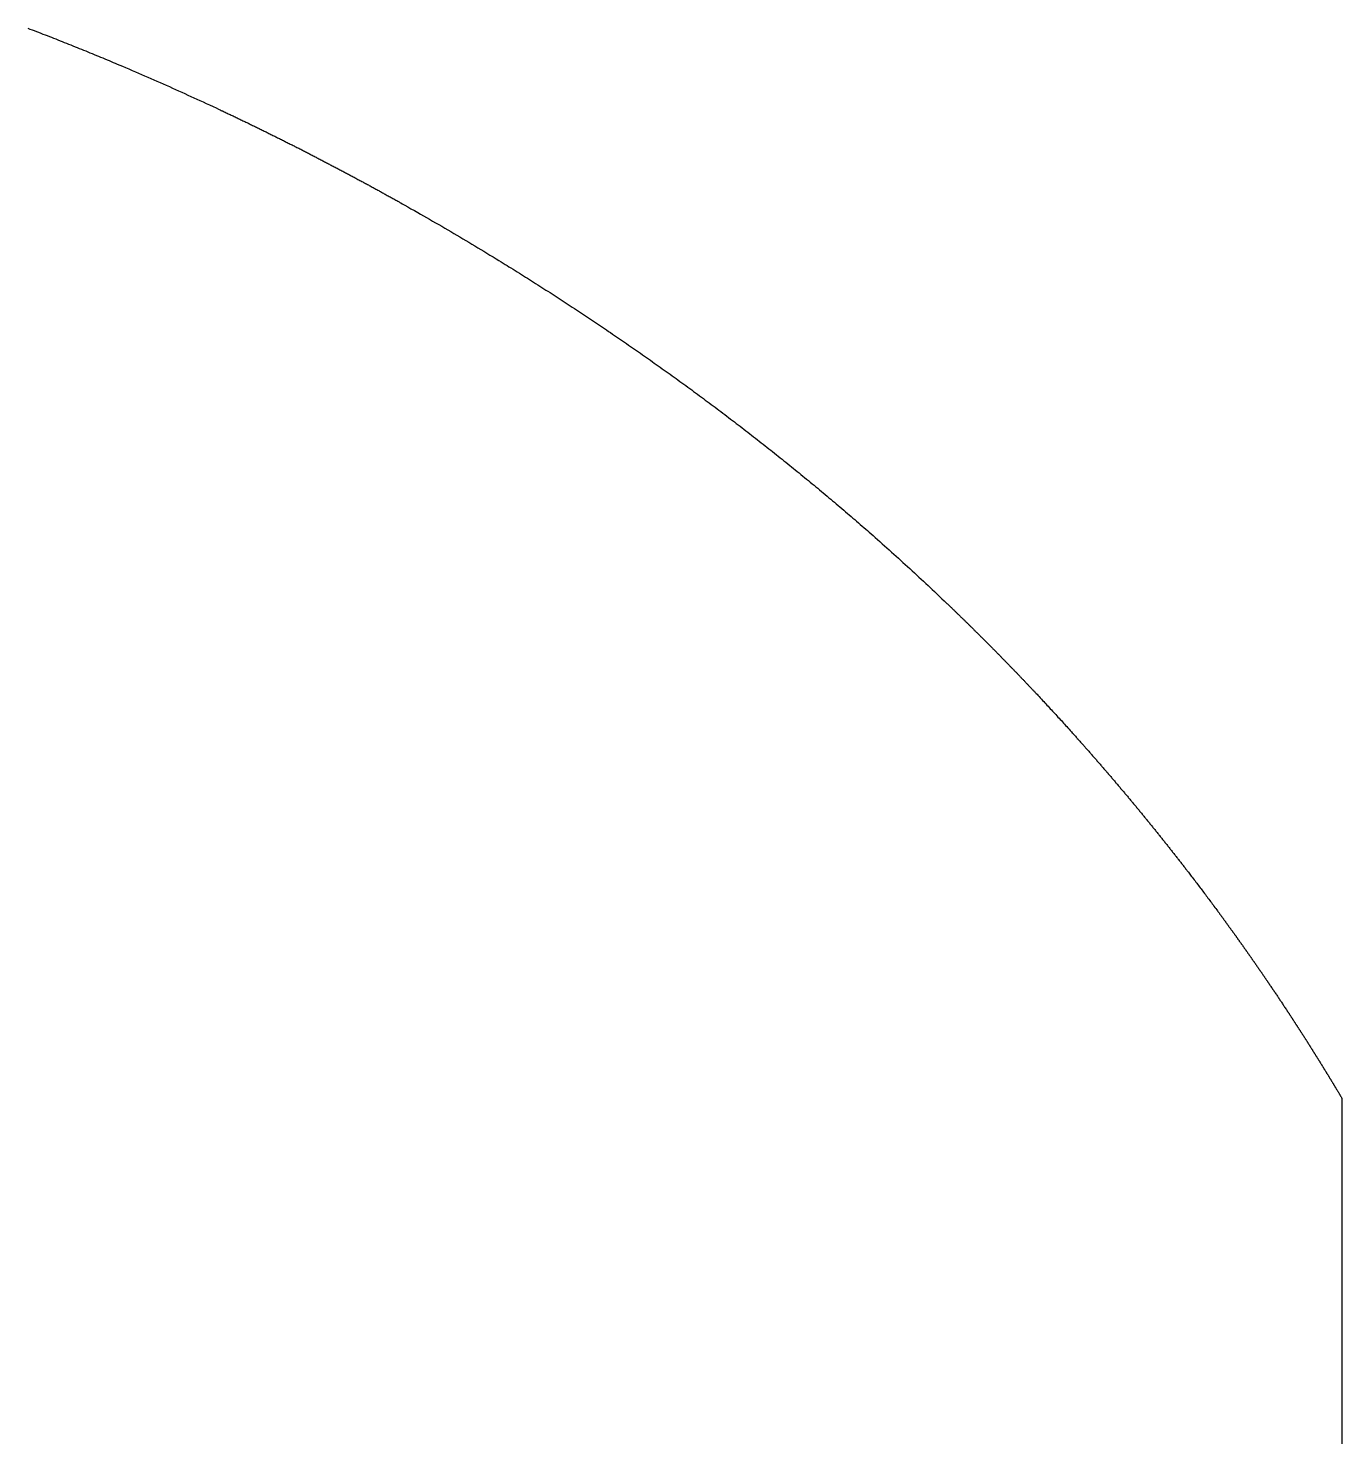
# Model space of a CAD drawing. Header units: millimetres. Extents: x 0 to 2438, y 0 to 1219.
# Drawn here: x 798.54 to 811.7, y 107.02 to 121.12 of the extents above; entities that cross this region are included whole.
import ezdxf

# ---------------------------------------------------------------- set-up
doc = ezdxf.new("R2010")
doc.units = ezdxf.units.MM
doc.layers.add('CUT', color=7, linetype='Continuous')

msp = doc.modelspace()

# ---------------------------------------------------------------- linework, layer by layer
at = {"layer": 'CUT'}
msp.add_lwpolyline([(798.535, 121.123), (798.557, 121.115), (798.578, 121.107), (798.6, 121.099), (798.622, 121.09), (798.643, 121.082), (798.665, 121.074), (798.686, 121.065), (798.708, 121.057), (798.729, 121.049), (798.751, 121.04), (798.772, 121.032), (798.794, 121.023), (798.815, 121.015), (798.837, 121.006), (798.858, 120.998), (798.88, 120.99), (798.901, 120.981), (798.922, 120.972), (798.944, 120.964), (798.965, 120.955), (798.987, 120.947), (799.008, 120.938), (799.03, 120.93), (799.051, 120.921), (799.072, 120.912), (799.094, 120.904), (799.115, 120.895), (799.137, 120.886), (799.158, 120.877), (799.179, 120.869), (799.201, 120.86), (799.222, 120.851), (799.243, 120.842), (799.264, 120.834), (799.286, 120.825), (799.308, 120.816), (799.329, 120.807), (799.351, 120.798), (799.371, 120.789), (799.391, 120.781), (799.411, 120.773), (799.432, 120.764), (799.456, 120.754), (799.484, 120.742), (799.515, 120.728), (799.548, 120.715), (799.581, 120.701), (799.613, 120.687), (799.644, 120.673), (799.675, 120.66), (799.705, 120.647), (799.736, 120.634), (799.767, 120.62), (799.798, 120.606), (799.829, 120.593), (799.86, 120.579), (799.891, 120.565), (799.922, 120.552), (799.953, 120.538), (799.984, 120.524), (800.015, 120.51), (800.046, 120.497), (800.077, 120.483), (800.108, 120.469), (800.139, 120.454), (800.17, 120.44), (800.2, 120.427), (800.23, 120.413), (800.26, 120.399), (800.291, 120.385), (800.323, 120.37), (800.357, 120.354), (800.391, 120.338), (800.422, 120.324), (800.446, 120.313), (800.462, 120.305), (800.472, 120.3), (800.479, 120.297), (800.485, 120.294), (800.493, 120.291), (800.503, 120.286), (800.513, 120.281), (800.524, 120.276), (800.534, 120.271), (800.544, 120.267), (800.553, 120.262), (800.563, 120.258), (800.573, 120.253), (800.582, 120.248), (800.592, 120.244), (800.602, 120.239), (800.612, 120.234), (800.621, 120.23), (800.631, 120.225), (800.641, 120.22), (800.65, 120.216), (800.66, 120.211), (800.67, 120.206), (800.68, 120.202), (800.689, 120.197), (800.699, 120.192), (800.709, 120.188), (800.719, 120.183), (800.728, 120.178), (800.738, 120.174), (800.748, 120.169), (800.757, 120.164), (800.767, 120.16), (800.777, 120.155), (800.786, 120.15), (800.796, 120.145), (800.806, 120.141), (800.816, 120.136), (800.825, 120.131), (800.835, 120.126), (800.845, 120.122), (800.854, 120.117), (800.864, 120.112), (800.874, 120.108), (800.883, 120.103), (800.893, 120.098), (800.903, 120.093), (800.912, 120.088), (800.922, 120.084), (800.932, 120.079), (800.941, 120.074), (800.951, 120.069), (800.961, 120.065), (800.97, 120.06), (800.98, 120.055), (800.99, 120.05), (800.999, 120.045), (801.009, 120.041), (801.019, 120.036), (801.028, 120.031), (801.038, 120.026), (801.048, 120.021), (801.057, 120.017), (801.067, 120.012), (801.077, 120.007), (801.086, 120.002), (801.096, 119.997), (801.106, 119.993), (801.115, 119.988), (801.125, 119.983), (801.135, 119.978), (801.144, 119.973), (801.154, 119.968), (801.163, 119.963), (801.173, 119.959), (801.183, 119.954), (801.192, 119.949), (801.202, 119.944), (801.212, 119.939), (801.221, 119.934), (801.231, 119.929), (801.24, 119.924), (801.25, 119.92), (801.26, 119.915), (801.269, 119.91), (801.279, 119.905), (801.288, 119.9), (801.298, 119.895), (801.308, 119.89), (801.317, 119.885), (801.327, 119.88), (801.336, 119.875), (801.346, 119.87), (801.356, 119.866), (801.365, 119.861), (801.375, 119.856), (801.384, 119.851), (801.394, 119.846), (801.404, 119.841), (801.413, 119.836), (801.423, 119.831), (801.432, 119.826), (801.442, 119.821), (801.451, 119.816), (801.461, 119.811), (801.471, 119.806), (801.48, 119.801), (801.49, 119.796), (801.499, 119.791), (801.509, 119.786), (801.518, 119.781), (801.528, 119.776), (801.538, 119.771), (801.547, 119.766), (801.557, 119.761), (801.566, 119.756), (801.576, 119.751), (801.585, 119.746), (801.595, 119.741), (801.604, 119.736), (801.614, 119.731), (801.623, 119.726), (801.633, 119.721), (801.643, 119.716), (801.652, 119.711), (801.662, 119.706), (801.671, 119.701), (801.681, 119.696), (801.69, 119.691), (801.7, 119.686), (801.709, 119.681), (801.719, 119.676), (801.728, 119.67), (801.738, 119.665), (801.747, 119.66), (801.757, 119.655), (801.766, 119.65), (801.776, 119.645), (801.785, 119.64), (801.795, 119.635), (801.804, 119.63), (801.814, 119.625), (801.823, 119.62), (801.833, 119.614), (801.842, 119.609), (801.852, 119.604), (801.861, 119.599), (801.871, 119.594), (801.88, 119.589), (801.89, 119.584), (801.899, 119.579), (801.909, 119.573), (801.918, 119.568), (801.928, 119.563), (801.937, 119.558), (801.947, 119.553), (801.956, 119.548), (801.966, 119.543), (801.975, 119.537), (801.985, 119.532), (801.994, 119.527), (802.004, 119.522), (802.013, 119.517), (802.022, 119.512), (802.032, 119.506), (802.041, 119.501), (802.051, 119.496), (802.06, 119.491), (802.07, 119.486), (802.079, 119.48), (802.089, 119.475), (802.098, 119.47), (802.107, 119.465), (802.117, 119.46), (802.126, 119.454), (802.136, 119.449), (802.145, 119.444), (802.155, 119.439), (802.164, 119.433), (802.174, 119.428), (802.183, 119.423), (802.192, 119.418), (802.201, 119.413), (802.211, 119.407), (802.222, 119.401), (802.232, 119.396), (802.241, 119.39), (802.249, 119.386), (802.255, 119.383), (802.261, 119.379), (802.271, 119.374), (802.287, 119.365), (802.311, 119.352), (802.341, 119.334), (802.374, 119.315), (802.409, 119.296), (802.441, 119.278), (802.471, 119.26), (802.501, 119.244), (802.53, 119.227), (802.56, 119.209), (802.59, 119.192), (802.621, 119.174), (802.652, 119.157), (802.682, 119.139), (802.712, 119.121), (802.742, 119.104), (802.773, 119.086), (802.803, 119.068), (802.833, 119.05), (802.863, 119.033), (802.893, 119.015), (802.923, 118.997), (802.954, 118.979), (802.984, 118.961), (803.014, 118.943), (803.043, 118.925), (803.073, 118.907), (803.103, 118.889), (803.133, 118.87), (803.165, 118.851), (803.196, 118.832), (803.226, 118.814), (803.253, 118.797), (803.277, 118.783), (803.297, 118.77), (803.317, 118.758), (803.336, 118.747), (803.356, 118.734), (803.376, 118.722), (803.397, 118.709), (803.418, 118.695), (803.439, 118.682), (803.46, 118.67), (803.48, 118.657), (803.5, 118.644), (803.521, 118.631), (803.541, 118.618), (803.562, 118.605), (803.583, 118.592), (803.603, 118.579), (803.623, 118.566), (803.644, 118.553), (803.664, 118.54), (803.685, 118.527), (803.705, 118.514), (803.726, 118.501), (803.746, 118.488), (803.767, 118.475), (803.787, 118.462), (803.807, 118.449), (803.828, 118.436), (803.848, 118.422), (803.868, 118.409), (803.889, 118.396), (803.909, 118.383), (803.929, 118.369), (803.95, 118.356), (803.97, 118.343), (803.99, 118.33), (804.011, 118.316), (804.031, 118.303), (804.051, 118.29), (804.071, 118.276), (804.092, 118.263), (804.112, 118.249), (804.132, 118.236), (804.152, 118.223), (804.172, 118.209), (804.193, 118.196), (804.213, 118.182), (804.233, 118.169), (804.253, 118.155), (804.273, 118.142), (804.293, 118.128), (804.313, 118.114), (804.334, 118.101), (804.354, 118.087), (804.374, 118.074), (804.394, 118.06), (804.414, 118.046), (804.434, 118.033), (804.454, 118.019), (804.474, 118.005), (804.494, 117.991), (804.514, 117.978), (804.534, 117.964), (804.554, 117.95), (804.574, 117.936), (804.594, 117.923), (804.614, 117.909), (804.634, 117.895), (804.654, 117.881), (804.673, 117.867), (804.693, 117.853), (804.713, 117.839), (804.733, 117.825), (804.753, 117.811), (804.773, 117.797), (804.793, 117.783), (804.812, 117.769), (804.832, 117.755), (804.852, 117.741), (804.872, 117.727), (804.892, 117.713), (804.911, 117.699), (804.931, 117.685), (804.951, 117.671), (804.971, 117.657), (804.99, 117.642), (805.01, 117.628), (805.03, 117.614), (805.049, 117.6), (805.069, 117.586), (805.089, 117.571), (805.108, 117.557), (805.128, 117.543), (805.147, 117.528), (805.167, 117.514), (805.187, 117.5), (805.206, 117.485), (805.226, 117.471), (805.245, 117.457), (805.265, 117.442), (805.284, 117.428), (805.304, 117.413), (805.323, 117.399), (805.343, 117.384), (805.362, 117.37), (805.382, 117.355), (805.401, 117.341), (805.421, 117.326), (805.44, 117.312), (805.459, 117.297), (805.479, 117.283), (805.498, 117.268), (805.518, 117.253), (805.537, 117.239), (805.556, 117.224), (805.576, 117.209), (805.595, 117.195), (805.614, 117.18), (805.633, 117.165), (805.653, 117.15), (805.672, 117.136), (805.691, 117.121), (805.71, 117.106), (805.73, 117.091), (805.749, 117.076), (805.768, 117.061), (805.787, 117.047), (805.806, 117.032), (805.826, 117.017), (805.845, 117.002), (805.864, 116.987), (805.883, 116.972), (805.902, 116.957), (805.921, 116.942), (805.94, 116.927), (805.959, 116.912), (805.978, 116.897), (805.997, 116.882), (806.016, 116.867), (806.035, 116.851), (806.054, 116.836), (806.073, 116.821), (806.092, 116.806), (806.111, 116.791), (806.13, 116.776), (806.149, 116.76), (806.168, 116.745), (806.187, 116.73), (806.206, 116.715), (806.224, 116.699), (806.243, 116.684), (806.262, 116.669), (806.281, 116.654), (806.3, 116.638), (806.318, 116.623), (806.337, 116.607), (806.356, 116.592), (806.375, 116.577), (806.393, 116.561), (806.412, 116.546), (806.431, 116.53), (806.449, 116.515), (806.468, 116.499), (806.487, 116.484), (806.505, 116.468), (806.524, 116.453), (806.543, 116.437), (806.561, 116.421), (806.58, 116.406), (806.598, 116.39), (806.617, 116.375), (806.635, 116.359), (806.654, 116.343), (806.672, 116.328), (806.691, 116.312), (806.709, 116.296), (806.728, 116.28), (806.746, 116.264), (806.765, 116.249), (806.783, 116.233), (806.801, 116.217), (806.82, 116.201), (806.838, 116.186), (806.857, 116.17), (806.875, 116.153), (806.894, 116.137), (806.912, 116.121), (806.93, 116.106), (806.947, 116.091), (806.965, 116.075), (806.983, 116.059), (807.003, 116.042), (807.024, 116.023), (807.048, 116.002), (807.072, 115.981), (807.096, 115.96), (807.119, 115.939), (807.142, 115.918), (807.165, 115.898), (807.188, 115.877), (807.211, 115.857), (807.234, 115.836), (807.257, 115.815), (807.28, 115.794), (807.303, 115.773), (807.326, 115.752), (807.349, 115.731), (807.372, 115.711), (807.394, 115.69), (807.417, 115.669), (807.44, 115.648), (807.463, 115.626), (807.486, 115.605), (807.509, 115.584), (807.531, 115.563), (807.554, 115.542), (807.575, 115.522), (807.597, 115.501), (807.62, 115.48), (807.644, 115.457), (807.669, 115.433), (807.694, 115.409), (807.717, 115.388), (807.734, 115.372), (807.744, 115.362), (807.749, 115.357), (807.751, 115.355), (807.753, 115.353), (807.757, 115.35), (807.761, 115.345), (807.767, 115.34), (807.773, 115.334), (807.778, 115.329), (807.783, 115.325), (807.788, 115.32), (807.792, 115.316), (807.797, 115.311), (807.802, 115.306), (807.807, 115.302), (807.812, 115.297), (807.816, 115.292), (807.821, 115.287), (807.826, 115.283), (807.831, 115.278), (807.836, 115.273), (807.841, 115.269), (807.846, 115.264), (807.85, 115.259), (807.855, 115.255), (807.86, 115.25), (807.865, 115.245), (807.87, 115.241), (807.875, 115.236), (807.879, 115.231), (807.884, 115.226), (807.889, 115.222), (807.894, 115.217), (807.899, 115.212), (807.904, 115.208), (807.908, 115.203), (807.913, 115.198), (807.918, 115.193), (807.923, 115.189), (807.928, 115.184), (807.933, 115.179), (807.937, 115.175), (807.942, 115.17), (807.947, 115.165), (807.952, 115.16), (807.957, 115.156), (807.961, 115.151), (807.966, 115.146), (807.971, 115.142), (807.976, 115.137), (807.981, 115.132), (807.986, 115.127), (807.99, 115.123), (807.995, 115.118), (808, 115.113), (808.005, 115.108), (808.01, 115.104), (808.014, 115.099), (808.019, 115.094), (808.024, 115.089), (808.029, 115.085), (808.034, 115.08), (808.038, 115.075), (808.043, 115.07), (808.048, 115.066), (808.053, 115.061), (808.058, 115.056), (808.062, 115.051), (808.067, 115.047), (808.072, 115.042), (808.077, 115.037), (808.081, 115.032), (808.086, 115.028), (808.091, 115.023), (808.096, 115.018), (808.101, 115.013), (808.105, 115.009), (808.11, 115.004), (808.115, 114.999), (808.12, 114.994), (808.124, 114.99), (808.129, 114.985), (808.134, 114.98), (808.139, 114.975), (808.144, 114.97), (808.148, 114.966), (808.153, 114.961), (808.158, 114.956), (808.163, 114.951), (808.167, 114.946), (808.172, 114.942), (808.177, 114.937), (808.182, 114.932), (808.186, 114.927), (808.191, 114.923), (808.196, 114.918), (808.201, 114.913), (808.205, 114.908), (808.21, 114.903), (808.215, 114.899), (808.22, 114.894), (808.224, 114.889), (808.229, 114.884), (808.234, 114.879), (808.239, 114.875), (808.243, 114.87), (808.248, 114.865), (808.253, 114.86), (808.257, 114.855), (808.262, 114.851), (808.267, 114.846), (808.272, 114.841), (808.276, 114.836), (808.281, 114.831), (808.286, 114.826), (808.291, 114.822), (808.295, 114.817), (808.3, 114.812), (808.305, 114.807), (808.309, 114.802), (808.314, 114.798), (808.319, 114.793), (808.324, 114.788), (808.328, 114.783), (808.333, 114.778), (808.338, 114.773), (808.342, 114.769), (808.347, 114.764), (808.352, 114.759), (808.357, 114.754), (808.361, 114.749), (808.366, 114.744), (808.371, 114.74), (808.375, 114.735), (808.38, 114.73), (808.385, 114.725), (808.389, 114.72), (808.394, 114.715), (808.399, 114.71), (808.404, 114.706), (808.408, 114.701), (808.413, 114.696), (808.418, 114.691), (808.422, 114.686), (808.427, 114.681), (808.432, 114.676), (808.436, 114.672), (808.441, 114.667), (808.446, 114.662), (808.45, 114.657), (808.455, 114.652), (808.46, 114.647), (808.464, 114.642), (808.469, 114.638), (808.474, 114.633), (808.478, 114.628), (808.483, 114.623), (808.488, 114.618), (808.492, 114.613), (808.497, 114.608), (808.502, 114.603), (808.506, 114.599), (808.511, 114.594), (808.516, 114.589), (808.52, 114.584), (808.525, 114.579), (808.53, 114.574), (808.534, 114.569), (808.539, 114.564), (808.544, 114.559), (808.548, 114.555), (808.553, 114.55), (808.558, 114.545), (808.562, 114.54), (808.567, 114.535), (808.571, 114.53), (808.576, 114.525), (808.581, 114.52), (808.585, 114.515), (808.59, 114.511), (808.595, 114.506), (808.599, 114.501), (808.604, 114.496), (808.609, 114.491), (808.613, 114.486), (808.618, 114.481), (808.623, 114.476), (808.627, 114.471), (808.631, 114.468), (808.634, 114.464), (808.639, 114.459), (808.646, 114.452), (808.655, 114.442), (808.666, 114.43), (808.678, 114.417), (808.69, 114.404), (808.702, 114.391), (808.713, 114.379), (808.724, 114.368), (808.735, 114.356), (808.746, 114.344), (808.757, 114.332), (808.768, 114.32), (808.779, 114.308), (808.79, 114.296), (808.801, 114.284), (808.812, 114.272), (808.823, 114.26), (808.834, 114.248), (808.845, 114.236), (808.856, 114.224), (808.868, 114.212), (808.879, 114.2), (808.89, 114.188), (808.901, 114.176), (808.912, 114.164), (808.922, 114.152), (808.933, 114.14), (808.944, 114.128), (808.955, 114.115), (808.967, 114.102), (808.979, 114.089), (808.99, 114.077), (808.999, 114.067), (809.007, 114.058), (809.013, 114.051), (809.019, 114.045), (809.025, 114.038), (809.031, 114.032), (809.037, 114.024), (809.044, 114.017), (809.05, 114.01), (809.057, 114.002), (809.063, 113.995), (809.069, 113.988), (809.076, 113.981), (809.082, 113.974), (809.089, 113.967), (809.095, 113.96), (809.101, 113.952), (809.108, 113.945), (809.114, 113.938), (809.12, 113.931), (809.127, 113.924), (809.133, 113.917), (809.139, 113.909), (809.146, 113.902), (809.152, 113.895), (809.158, 113.888), (809.165, 113.881), (809.171, 113.873), (809.177, 113.866), (809.184, 113.859), (809.19, 113.852), (809.196, 113.845), (809.203, 113.837), (809.209, 113.83), (809.215, 113.823), (809.222, 113.816), (809.228, 113.809), (809.234, 113.801), (809.241, 113.794), (809.247, 113.787), (809.253, 113.78), (809.259, 113.772), (809.266, 113.765), (809.272, 113.758), (809.278, 113.751), (809.285, 113.743), (809.291, 113.736), (809.297, 113.729), (809.303, 113.722), (809.31, 113.715), (809.316, 113.707), (809.322, 113.7), (809.329, 113.693), (809.335, 113.685), (809.341, 113.678), (809.347, 113.671), (809.354, 113.664), (809.36, 113.656), (809.366, 113.649), (809.372, 113.642), (809.378, 113.635), (809.385, 113.627), (809.391, 113.62), (809.397, 113.613), (809.403, 113.605), (809.41, 113.598), (809.416, 113.591), (809.422, 113.584), (809.428, 113.576), (809.434, 113.569), (809.441, 113.562), (809.447, 113.554), (809.453, 113.547), (809.459, 113.54), (809.466, 113.532), (809.472, 113.525), (809.478, 113.518), (809.484, 113.51), (809.49, 113.503), (809.496, 113.496), (809.503, 113.488), (809.509, 113.481), (809.515, 113.474), (809.521, 113.466), (809.527, 113.459), (809.533, 113.452), (809.54, 113.444), (809.546, 113.437), (809.552, 113.43), (809.558, 113.422), (809.564, 113.415), (809.57, 113.408), (809.577, 113.4), (809.583, 113.393), (809.589, 113.386), (809.595, 113.378), (809.601, 113.371), (809.607, 113.364), (809.613, 113.356), (809.619, 113.349), (809.626, 113.341), (809.632, 113.334), (809.638, 113.327), (809.644, 113.319), (809.65, 113.312), (809.656, 113.304), (809.662, 113.297), (809.668, 113.29), (809.674, 113.282), (809.681, 113.275), (809.687, 113.268), (809.693, 113.26), (809.699, 113.253), (809.705, 113.245), (809.711, 113.238), (809.717, 113.23), (809.723, 113.223), (809.729, 113.216), (809.735, 113.208), (809.741, 113.201), (809.747, 113.193), (809.753, 113.186), (809.76, 113.178), (809.766, 113.171), (809.772, 113.164), (809.778, 113.156), (809.784, 113.149), (809.79, 113.141), (809.796, 113.134), (809.802, 113.126), (809.808, 113.119), (809.814, 113.112), (809.82, 113.104), (809.826, 113.097), (809.832, 113.089), (809.838, 113.082), (809.844, 113.074), (809.85, 113.067), (809.856, 113.059), (809.862, 113.052), (809.868, 113.044), (809.874, 113.037), (809.88, 113.029), (809.886, 113.022), (809.892, 113.014), (809.898, 113.007), (809.904, 112.999), (809.91, 112.992), (809.916, 112.984), (809.922, 112.977), (809.928, 112.969), (809.934, 112.962), (809.94, 112.954), (809.946, 112.947), (809.952, 112.939), (809.958, 112.932), (809.964, 112.924), (809.97, 112.917), (809.976, 112.909), (809.981, 112.902), (809.987, 112.894), (809.993, 112.887), (809.999, 112.879), (810.005, 112.872), (810.011, 112.864), (810.017, 112.857), (810.023, 112.849), (810.029, 112.842), (810.035, 112.834), (810.041, 112.827), (810.047, 112.819), (810.053, 112.811), (810.058, 112.804), (810.064, 112.796), (810.07, 112.789), (810.076, 112.781), (810.082, 112.774), (810.088, 112.766), (810.094, 112.758), (810.1, 112.751), (810.106, 112.743), (810.111, 112.736), (810.117, 112.728), (810.123, 112.721), (810.129, 112.713), (810.135, 112.705), (810.141, 112.698), (810.147, 112.69), (810.152, 112.683), (810.158, 112.676), (810.163, 112.669), (810.169, 112.661), (810.176, 112.652), (810.184, 112.642), (810.192, 112.631), (810.202, 112.619), (810.211, 112.607), (810.22, 112.595), (810.229, 112.583), (810.237, 112.572), (810.246, 112.561), (810.254, 112.55), (810.263, 112.538), (810.272, 112.527), (810.281, 112.515), (810.289, 112.504), (810.298, 112.492), (810.307, 112.481), (810.315, 112.469), (810.324, 112.458), (810.333, 112.446), (810.341, 112.435), (810.35, 112.423), (810.359, 112.411), (810.367, 112.4), (810.376, 112.388), (810.384, 112.377), (810.393, 112.366), (810.401, 112.354), (810.41, 112.343), (810.419, 112.331), (810.428, 112.318), (810.438, 112.305), (810.446, 112.294), (810.453, 112.284), (810.457, 112.278), (810.46, 112.274), (810.462, 112.272), (810.464, 112.269), (810.467, 112.266), (810.47, 112.262), (810.473, 112.258), (810.476, 112.253), (810.479, 112.249), (810.482, 112.246), (810.484, 112.242), (810.487, 112.238), (810.49, 112.234), (810.493, 112.23), (810.496, 112.226), (810.498, 112.222), (810.501, 112.219), (810.504, 112.215), (810.507, 112.211), (810.51, 112.207), (810.513, 112.203), (810.516, 112.199), (810.518, 112.195), (810.521, 112.191), (810.524, 112.187), (810.527, 112.184), (810.53, 112.18), (810.533, 112.176), (810.535, 112.172), (810.538, 112.168), (810.541, 112.164), (810.544, 112.16), (810.547, 112.156), (810.549, 112.153), (810.552, 112.149), (810.555, 112.145), (810.558, 112.141), (810.561, 112.137), (810.564, 112.133), (810.566, 112.129), (810.569, 112.125), (810.572, 112.121), (810.575, 112.117), (810.578, 112.114), (810.581, 112.11), (810.583, 112.106), (810.586, 112.102), (810.589, 112.098), (810.592, 112.094), (810.595, 112.09), (810.597, 112.086), (810.6, 112.082), (810.603, 112.078), (810.606, 112.075), (810.609, 112.071), (810.611, 112.067), (810.614, 112.063), (810.617, 112.059), (810.62, 112.055), (810.623, 112.051), (810.626, 112.047), (810.628, 112.043), (810.631, 112.039), (810.634, 112.036), (810.637, 112.032), (810.64, 112.028), (810.642, 112.024), (810.645, 112.02), (810.648, 112.016), (810.651, 112.012), (810.654, 112.008), (810.656, 112.004), (810.659, 112), (810.662, 111.996), (810.665, 111.993), (810.668, 111.989), (810.67, 111.985), (810.673, 111.981), (810.676, 111.977), (810.679, 111.973), (810.681, 111.969), (810.684, 111.965), (810.687, 111.961), (810.69, 111.957), (810.693, 111.953), (810.695, 111.949), (810.698, 111.946), (810.701, 111.942), (810.704, 111.938), (810.707, 111.934), (810.709, 111.93), (810.712, 111.926), (810.715, 111.922), (810.718, 111.918), (810.72, 111.914), (810.723, 111.91), (810.726, 111.906), (810.729, 111.902), (810.732, 111.898), (810.734, 111.894), (810.737, 111.891), (810.74, 111.887), (810.743, 111.883), (810.745, 111.879), (810.748, 111.875), (810.751, 111.871), (810.754, 111.867), (810.756, 111.863), (810.759, 111.859), (810.762, 111.855), (810.765, 111.851), (810.768, 111.847), (810.77, 111.843), (810.773, 111.839), (810.776, 111.835), (810.779, 111.832), (810.781, 111.828), (810.784, 111.824), (810.787, 111.82), (810.79, 111.816), (810.792, 111.812), (810.795, 111.808), (810.798, 111.804), (810.801, 111.8), (810.803, 111.796), (810.806, 111.792), (810.809, 111.788), (810.812, 111.784), (810.814, 111.78), (810.817, 111.776), (810.82, 111.772), (810.823, 111.768), (810.825, 111.765), (810.828, 111.761), (810.831, 111.757), (810.834, 111.753), (810.836, 111.749), (810.839, 111.745), (810.842, 111.741), (810.845, 111.737), (810.847, 111.733), (810.85, 111.729), (810.853, 111.725), (810.856, 111.721), (810.858, 111.717), (810.861, 111.713), (810.864, 111.709), (810.866, 111.705), (810.869, 111.701), (810.872, 111.697), (810.875, 111.693), (810.877, 111.689), (810.88, 111.685), (810.883, 111.681), (810.886, 111.678), (810.888, 111.674), (810.891, 111.67), (810.894, 111.666), (810.897, 111.662), (810.899, 111.658), (810.902, 111.654), (810.905, 111.65), (810.907, 111.646), (810.91, 111.642), (810.913, 111.638), (810.916, 111.634), (810.918, 111.63), (810.921, 111.626), (810.924, 111.622), (810.926, 111.618), (810.929, 111.614), (810.932, 111.61), (810.935, 111.606), (810.937, 111.602), (810.94, 111.598), (810.943, 111.594), (810.945, 111.59), (810.948, 111.586), (810.951, 111.582), (810.954, 111.578), (810.956, 111.574), (810.959, 111.57), (810.962, 111.567), (810.964, 111.562), (810.967, 111.558), (810.97, 111.554), (810.973, 111.55), (810.975, 111.547), (810.977, 111.543), (810.98, 111.54), (810.982, 111.536), (810.986, 111.531), (810.99, 111.524), (810.996, 111.516), (811.001, 111.508), (811.007, 111.499), (811.013, 111.491), (811.018, 111.484), (811.023, 111.476), (811.028, 111.468), (811.033, 111.461), (811.039, 111.453), (811.044, 111.445), (811.049, 111.437), (811.054, 111.429), (811.06, 111.421), (811.065, 111.414), (811.07, 111.406), (811.075, 111.398), (811.08, 111.39), (811.086, 111.382), (811.091, 111.374), (811.096, 111.367), (811.101, 111.359), (811.107, 111.351), (811.112, 111.343), (811.117, 111.335), (811.122, 111.328), (811.127, 111.32), (811.132, 111.312), (811.138, 111.303), (811.144, 111.295), (811.149, 111.287), (811.153, 111.28), (811.157, 111.275), (811.159, 111.271), (811.161, 111.268), (811.163, 111.265), (811.166, 111.261), (811.168, 111.258), (811.171, 111.254), (811.173, 111.25), (811.176, 111.246), (811.178, 111.242), (811.181, 111.238), (811.183, 111.234), (811.186, 111.23), (811.188, 111.227), (811.191, 111.223), (811.194, 111.219), (811.196, 111.215), (811.199, 111.211), (811.201, 111.207), (811.204, 111.203), (811.206, 111.2), (811.209, 111.196), (811.211, 111.192), (811.214, 111.188), (811.216, 111.184), (811.219, 111.18), (811.221, 111.176), (811.224, 111.173), (811.226, 111.169), (811.229, 111.165), (811.231, 111.161), (811.234, 111.157), (811.236, 111.153), (811.239, 111.149), (811.241, 111.146), (811.244, 111.142), (811.246, 111.138), (811.249, 111.134), (811.251, 111.13), (811.254, 111.126), (811.256, 111.122), (811.259, 111.119), (811.261, 111.115), (811.264, 111.111), (811.266, 111.107), (811.269, 111.103), (811.271, 111.099), (811.274, 111.095), (811.276, 111.092), (811.279, 111.088), (811.281, 111.084), (811.284, 111.08), (811.286, 111.076), (811.289, 111.072), (811.291, 111.068), (811.294, 111.064), (811.296, 111.061), (811.299, 111.057), (811.301, 111.053), (811.304, 111.049), (811.306, 111.045), (811.308, 111.041), (811.311, 111.037), (811.313, 111.033), (811.316, 111.03), (811.318, 111.026), (811.321, 111.022), (811.323, 111.018), (811.326, 111.014), (811.328, 111.01), (811.331, 111.006), (811.333, 111.002), (811.336, 110.999), (811.338, 110.995), (811.341, 110.991), (811.343, 110.987), (811.346, 110.983), (811.348, 110.979), (811.351, 110.975), (811.353, 110.971), (811.355, 110.968), (811.358, 110.964), (811.36, 110.96), (811.363, 110.956), (811.365, 110.952), (811.368, 110.948), (811.37, 110.944), (811.373, 110.94), (811.375, 110.936), (811.378, 110.933), (811.38, 110.929), (811.383, 110.925), (811.385, 110.921), (811.387, 110.917), (811.39, 110.913), (811.392, 110.909), (811.395, 110.905), (811.397, 110.902), (811.4, 110.898), (811.402, 110.894), (811.405, 110.89), (811.407, 110.886), (811.41, 110.882), (811.412, 110.878), (811.414, 110.874), (811.417, 110.87), (811.419, 110.866), (811.422, 110.863), (811.424, 110.859), (811.427, 110.855), (811.429, 110.851), (811.432, 110.847), (811.434, 110.843), (811.436, 110.839), (811.439, 110.835), (811.441, 110.831), (811.444, 110.828), (811.446, 110.824), (811.449, 110.82), (811.451, 110.816), (811.453, 110.812), (811.456, 110.808), (811.458, 110.804), (811.461, 110.8), (811.463, 110.796), (811.466, 110.792), (811.468, 110.788), (811.471, 110.785), (811.473, 110.781), (811.475, 110.777), (811.478, 110.773), (811.48, 110.769), (811.483, 110.765), (811.485, 110.761), (811.487, 110.757), (811.49, 110.753), (811.492, 110.749), (811.495, 110.746), (811.497, 110.742), (811.5, 110.738), (811.502, 110.734), (811.504, 110.73), (811.507, 110.726), (811.509, 110.722), (811.512, 110.718), (811.514, 110.714), (811.517, 110.71), (811.519, 110.706), (811.521, 110.702), (811.524, 110.699), (811.526, 110.695), (811.529, 110.691), (811.531, 110.687), (811.533, 110.683), (811.536, 110.679), (811.538, 110.675), (811.541, 110.671), (811.543, 110.667), (811.545, 110.663), (811.548, 110.659), (811.55, 110.655), (811.553, 110.652), (811.555, 110.648), (811.557, 110.644), (811.56, 110.64), (811.562, 110.636), (811.565, 110.632), (811.567, 110.628), (811.569, 110.624), (811.572, 110.62), (811.574, 110.616), (811.577, 110.612), (811.579, 110.608), (811.581, 110.604), (811.584, 110.601), (811.586, 110.597), (811.589, 110.593), (811.591, 110.589), (811.593, 110.585), (811.596, 110.581), (811.598, 110.577), (811.601, 110.573), (811.603, 110.569), (811.605, 110.565), (811.608, 110.561), (811.61, 110.557), (811.612, 110.553), (811.615, 110.549), (811.617, 110.545), (811.62, 110.542), (811.622, 110.538), (811.624, 110.534), (811.627, 110.53), (811.629, 110.526), (811.631, 110.522), (811.634, 110.518), (811.636, 110.514), (811.639, 110.51), (811.641, 110.506), (811.643, 110.502), (811.646, 110.498), (811.648, 110.494), (811.65, 110.49), (811.653, 110.486), (811.655, 110.482), (811.658, 110.479), (811.66, 110.475), (811.662, 110.471), (811.665, 110.467), (811.667, 110.463), (811.669, 110.459), (811.672, 110.455), (811.674, 110.451), (811.676, 110.447), (811.679, 110.443), (811.681, 110.439), (811.684, 110.435), (811.686, 110.431), (811.688, 110.427), (811.691, 110.423), (811.693, 110.419), (811.695, 110.415), (811.698, 110.411), (811.7, 110.407), (811.7, 89.859)], dxfattribs=at)

doc.saveas('drawing.dxf')
